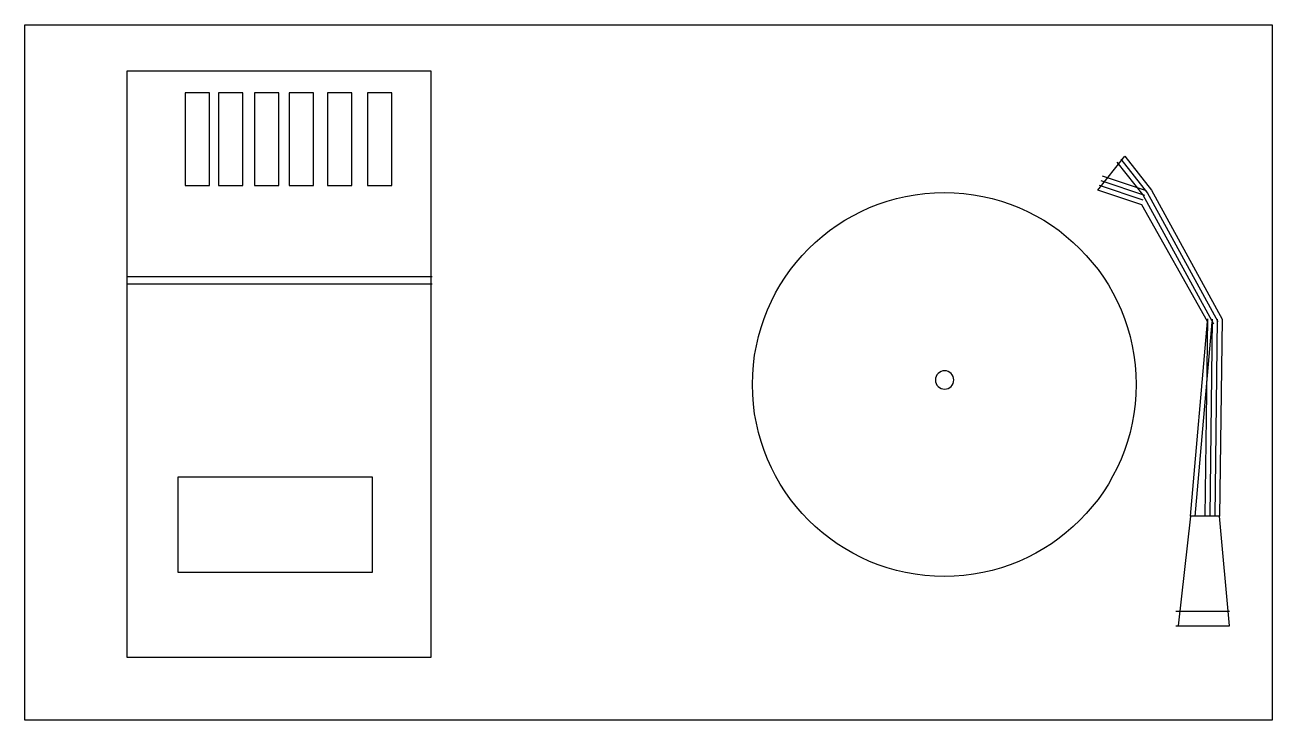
# Model space of a CAD drawing. Extents: x 28.15 to 28.405, y -8.581 to -8.439.
import ezdxf

# ---------------------------------------------------------------- set-up
doc = ezdxf.new("R2010")
doc.units = 0
doc.layers.add('MESA', color=7, linetype='CONTINUOUS')

msp = doc.modelspace()

# ---------------------------------------------------------------- linework, layer by layer
at = {"layer": 'MESA', "color": 0}
for p, q in [((28.14998, -8.43875), (28.40454, -8.43875)), ((28.14998, -8.58054), (28.14998, -8.43875)), ((28.40454, -8.43875), (28.40454, -8.58054)), ((28.17076, -8.44815), (28.17076, -8.56774)), ((28.23287, -8.44815), (28.17076, -8.44815)), ((28.23287, -8.56774), (28.23287, -8.44815)), ((28.18269, -8.45262), (28.18269, -8.47147)), ((28.18765, -8.45262), (28.18269, -8.45262)), ((28.18765, -8.47147), (28.18765, -8.45262)), ((28.19449, -8.45262), (28.18952, -8.45262)), ((28.18952, -8.45262), (28.18952, -8.47147)), ((28.19449, -8.47147), (28.19449, -8.45262)), ((28.20181, -8.45262), (28.19684, -8.45262)), ((28.19684, -8.45262), (28.19684, -8.47147)), ((28.20181, -8.47147), (28.20181, -8.45262)), ((28.20891, -8.45262), (28.20394, -8.45262)), ((28.20394, -8.45262), (28.20394, -8.47147)), ((28.20891, -8.47147), (28.20891, -8.45262)), ((28.21668, -8.45262), (28.21171, -8.45262)), ((28.21171, -8.45262), (28.21171, -8.47147)), ((28.21668, -8.47147), (28.21668, -8.45262)), ((28.22488, -8.45262), (28.21992, -8.45262)), ((28.21992, -8.45262), (28.21992, -8.47147)), ((28.22488, -8.47147), (28.22488, -8.45262)), ((28.369, -8.47247), (28.37446, -8.46552)), ((28.37368, -8.46614), (28.37914, -8.47308)), ((28.37368, -8.46614), (28.37914, -8.47308)), ((28.37446, -8.46552), (28.37993, -8.47247)), ((28.37289, -8.46676), (28.37836, -8.4737)), ((28.18269, -8.47147), (28.18765, -8.47147)), ((28.18952, -8.47147), (28.19449, -8.47147)), ((28.19684, -8.47147), (28.20181, -8.47147)), ((28.20394, -8.47147), (28.20891, -8.47147)), ((28.21171, -8.47147), (28.21668, -8.47147)), ((28.21992, -8.47147), (28.22488, -8.47147)), ((28.37826, -8.47449), (28.36931, -8.47152)), ((28.37826, -8.47449), (28.36931, -8.47152)), ((28.37857, -8.47355), (28.36963, -8.47057)), ((28.37889, -8.4726), (28.36995, -8.46962)), ((28.37794, -8.47544), (28.369, -8.47247)), ((28.37817, -8.47343), (28.39258, -8.49973)), ((28.37905, -8.47295), (28.39346, -8.49925)), ((28.37905, -8.47295), (28.39346, -8.49925)), ((28.37993, -8.47247), (28.39434, -8.49877)), ((28.39136, -8.49926), (28.37794, -8.47544)), ((28.17098, -8.49009), (28.23309, -8.49009)), ((28.17098, -8.49158), (28.23309, -8.49158)), ((28.38788, -8.53896), (28.39136, -8.49926)), ((28.38887, -8.53905), (28.39235, -8.49935)), ((28.39134, -8.49873), (28.39084, -8.53892)), ((28.39234, -8.49874), (28.39184, -8.53894)), ((28.39334, -8.49875), (28.39284, -8.53895)), ((28.39434, -8.49877), (28.39384, -8.53896)), ((28.1812, -8.53102), (28.1812, -8.55037)), ((28.22094, -8.53102), (28.1812, -8.53102)), ((28.22094, -8.55037), (28.22094, -8.53102)), ((28.38788, -8.53896), (28.38539, -8.56129)), ((28.39384, -8.53896), (28.38788, -8.53896)), ((28.39583, -8.56129), (28.39384, -8.53896)), ((28.1812, -8.55037), (28.22094, -8.55037)), ((28.3849, -8.55831), (28.39583, -8.55831)), ((28.3849, -8.56129), (28.39583, -8.56129)), ((28.17076, -8.56774), (28.23287, -8.56774)), ((28.40454, -8.58054), (28.14998, -8.58054))]:
    msp.add_line(p, q, dxfattribs=at)
msp.add_circle((28.33764, -8.51209), 0.03916, dxfattribs=at)
for start, end in [(0, 180), (180, 0)]:
    msp.add_arc((28.3377, -8.51117), 0.00187, start, end, dxfattribs=at)

doc.saveas('drawing.dxf')
